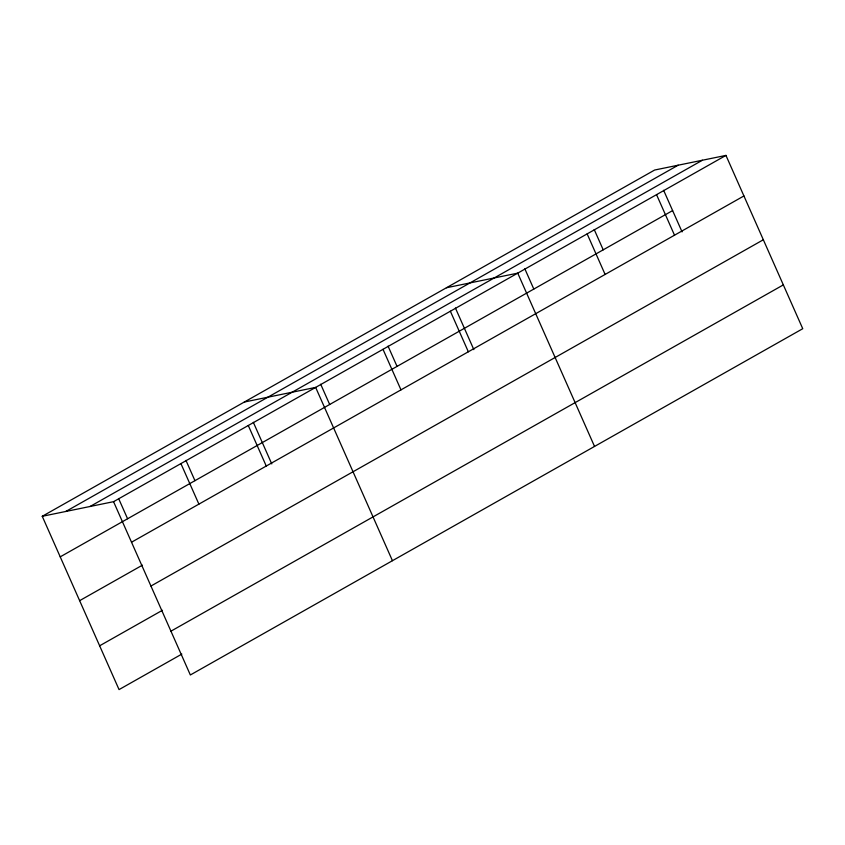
<?xml version="1.0" encoding="UTF-8"?>
<svg xmlns="http://www.w3.org/2000/svg" width="845" height="845" viewBox="0 0 845 845"><rect width="100%" height="100%" fill="white"/><g stroke="black" fill="none" stroke-linecap="round" stroke-linejoin="round"><path stroke-width="1.27" d="M42.25 516.295L654.653 170.025L725.95 155.406L802.75 328.705L190.347 674.975L113.557 501.676L42.25 516.295L119.05 689.594L181.844 654.093M65.783 511.478L678.176 165.197M90.024 506.504L702.427 160.223M113.557 501.676L725.95 155.406M60.217 556.855L672.62 210.585M131.524 542.226L743.927 195.956M79.631 600.658L142.435 565.157M150.938 586.039L763.341 239.758M99.636 645.791L162.43 610.28M170.944 631.173L783.336 284.892M446.435 287.754L517.742 273.136L594.531 446.435M244.342 402.03L315.65 387.401L392.439 560.7M663.631 190.305L682.063 231.889M656.544 194.646L674.521 235.206M594.225 229.544L603.214 249.824M587.148 233.885L605.115 274.445M524.829 268.794L533.808 289.075M455.423 308.034L473.844 349.629M450.374 311.224L468.341 351.784M388.056 346.123L397.044 366.403M383.007 349.312L400.984 389.872M320.688 384.221L329.677 404.491M253.331 422.31L271.763 463.894M248.282 425.5L266.26 466.049M185.963 460.398L194.952 480.678M180.914 463.588L198.892 504.138M118.596 498.487L127.584 518.767"/></g></svg>
